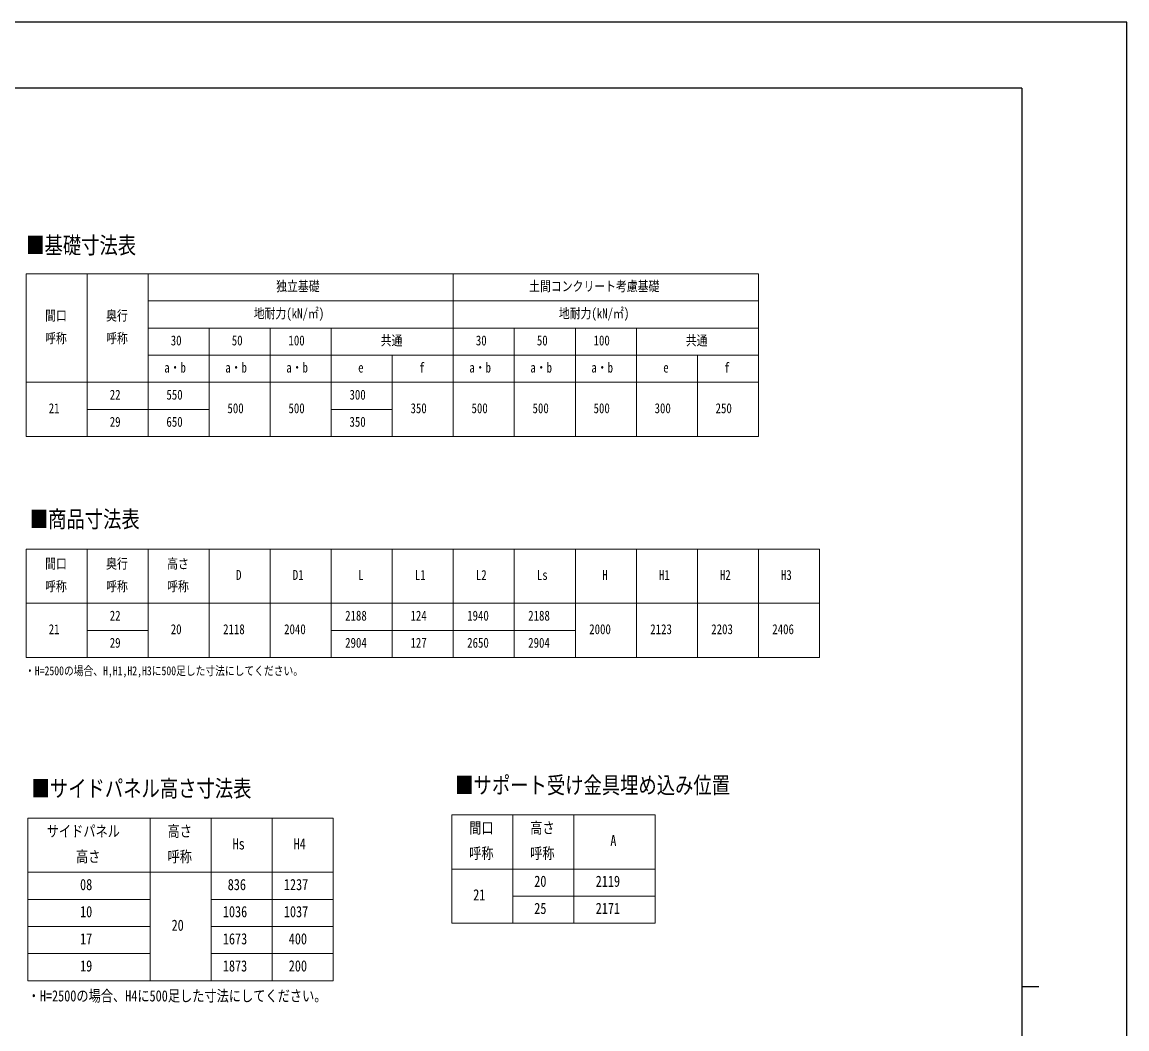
# Model space of a CAD drawing. Units: millimetres, scale not verified. Extents: x -10512 to 10512, y -7425 to 7425.
# Drawn here: x 2365 to 10512, y 0 to 7425 of the extents above; entities that cross this region are included whole.
import ezdxf
from ezdxf.enums import TextEntityAlignment as Align

# ---------------------------------------------------------------- set-up
doc = ezdxf.new("R2010")
doc.units = ezdxf.units.MM
doc.header["$LTSCALE"] = 30
doc.layers.add('0-1_TABLE1', color=7, linetype='Continuous', lineweight=18)
doc.layers.add('0-2_USER1', color=3, linetype='Continuous')
doc.layers.add('0-7_YKK_ZWAK', color=7, linetype='Continuous')
doc.styles.add('ＭＳ ゴシック', font='')
doc.styles.get('ＭＳ ゴシック').set_extended_font_data('MS Gothic')

msp = doc.modelspace()

# ---------------------------------------------------------------- linework, layer by layer
at = {"layer": '0-1_TABLE1'}
for p, q in [((2395, 5568.64), (7795, 5568.64)), ((2395, 5568.64), (2395, 4368.64)), ((2845, 5568.64), (2845, 4368.64)), ((3295, 5568.64), (3295, 4368.64)), ((5545, 5568.64), (5545, 4368.64)), ((3295, 5368.64), (7795, 5368.64)), ((3295, 5168.64), (7795, 5168.64)), ((3745, 5168.64), (3745, 4368.64)), ((4195, 5168.64), (4195, 4368.64)), ((4645, 5168.64), (4645, 4368.64)), ((5995, 5168.64), (5995, 4368.64)), ((6445, 5168.64), (6445, 4368.64)), ((6895, 5168.64), (6895, 4368.64)), ((3295, 4968.64), (7795, 4968.64)), ((5095, 4968.64), (5095, 4368.64)), ((7345, 4968.64), (7345, 4368.64)), ((2395, 4768.64), (7795, 4768.64)), ((2845, 4568.64), (3745, 4568.64)), ((4645, 4568.64), (5095, 4568.64)), ((2395, 3539.1), (8245, 3539.1)), ((2395, 3539.1), (2395, 2739.1)), ((2845, 3539.1), (2845, 2739.1)), ((3295, 3539.1), (3295, 2739.1)), ((3745, 3539.1), (3745, 2739.1)), ((4195, 3539.1), (4195, 2739.1)), ((4645, 3539.1), (4645, 2739.1)), ((5095, 3539.1), (5095, 2739.1)), ((5545, 3539.1), (5545, 2739.1)), ((5995, 3539.1), (5995, 2739.1)), ((6445, 3539.1), (6445, 2739.1)), ((6895, 3539.1), (6895, 2739.1)), ((7345, 3539.1), (7345, 2739.1)), ((7795, 3539.1), (7795, 2739.1)), ((8245, 3539.1), (8245, 2739.1)), ((2395, 3139.1), (8245, 3139.1)), ((2845, 2939.1), (3295, 2939.1)), ((4645, 2939.1), (6445, 2939.1)), ((2395, 2739.1), (8245, 2739.1)), ((2408.51, 1554.93), (4658.51, 1554.93)), ((2408.51, 1554.93), (2408.51, 354.93)), ((3308.51, 1554.93), (3308.51, 354.93)), ((3758.51, 1554.93), (3758.51, 354.93)), ((4208.51, 1554.93), (4208.51, 354.93)), ((4658.51, 1554.93), (4658.51, 354.93)), ((5532.97, 1579.22), (7032.97, 1579.22)), ((5532.97, 1579.22), (5532.97, 779.22)), ((5982.97, 1579.22), (5982.97, 779.22)), ((6432.97, 1579.22), (6432.97, 779.22)), ((7032.97, 1579.22), (7032.97, 779.22)), ((2408.51, 1154.93), (4658.51, 1154.93)), ((5532.97, 1179.22), (7032.97, 1179.22)), ((5982.97, 979.22), (7032.97, 979.22)), ((2408.51, 954.93), (3308.51, 954.93)), ((3758.51, 954.93), (4658.51, 954.93)), ((2408.51, 754.93), (3308.51, 754.93)), ((3758.51, 754.93), (4658.51, 754.93)), ((5532.97, 779.22), (7032.97, 779.22)), ((2408.51, 554.93), (3308.51, 554.93)), ((3758.51, 554.93), (4658.51, 554.93)), ((2408.51, 354.93), (4658.51, 354.93))]:
    msp.add_line(p, q, dxfattribs=at)
for points in [[(7795, 5568.64), (7795, 5168.64), (7795, 4368.64)], [(2395, 4368.64), (2845, 4368.64), (5545, 4368.64), (7795, 4368.64)]]:
    msp.add_lwpolyline(points, dxfattribs=at)
at = {"layer": '0-7_YKK_ZWAK'}
for p, q in [((9737.55, 6937.5), (-9762.45, 6937.5)), ((9737.55, 6937.5), (9737.55, -6312.5)), ((9737.55, 312.5), (9862.55, 312.5))]:
    msp.add_line(p, q, dxfattribs=at)
msp.add_lwpolyline([(-10512.5, -7425), (10512.5, -7425), (10512.5, 7425), (-10512.5, 7425)], close=True, dxfattribs=at)

# ---------------------------------------------------------------- texts
at = {"layer": '0-1_TABLE1', "style": 'ＭＳ ゴシック', "width": 0.8}
for s, height, p in [('独立基礎', 73.31, (4238.66, 5418.64)), ('土間コンクリート考慮基礎', 73.31, (6104.66, 5418.64)), ('間口', 73.31, (2534.66, 5201.98)), ('奥行', 73.31, (2984.66, 5201.98)), ('地耐力(kN/㎡)', 73.31, (4073.33, 5218.64)), ('地耐力(kN/㎡)', 73.31, (6323.33, 5218.64)), ('呼称', 73.31, (2534.66, 5035.31)), ('呼称', 73.31, (2984.66, 5035.31)), ('30', 73.31, (3461.33, 5018.64)), ('50', 73.31, (3911.33, 5018.64)), ('100', 73.31, (4329.33, 5018.64)), ('共通', 73.31, (5009.66, 5018.64)), ('30', 73.31, (5711.33, 5018.64)), ('50', 73.31, (6161.33, 5018.64)), ('100', 73.31, (6579.33, 5018.64)), ('共通', 73.31, (7259.66, 5018.64)), ('a・b', 73.31, (3413.33, 4818.64)), ('a・b', 73.31, (3863.33, 4818.64)), ('a・b', 73.31, (4313.33, 4818.64)), ('e', 73.31, (4843.33, 4818.64)), ('f', 73.31, (5293.33, 4818.64)), ('a・b', 73.31, (5663.33, 4818.64)), ('a・b', 73.31, (6113.33, 4818.64)), ('a・b', 73.31, (6563.33, 4818.64)), ('e', 73.31, (7093.33, 4818.64)), ('f', 73.31, (7543.33, 4818.64)), ('22', 73.31, (3011.33, 4618.64)), ('550', 73.31, (3429.33, 4618.64)), ('300', 73.31, (4779.33, 4618.64)), ('21', 73.31, (2561.33, 4518.64)), ('500', 73.31, (3879.33, 4518.64)), ('500', 73.31, (4329.33, 4518.64)), ('350', 73.31, (5229.33, 4518.64)), ('500', 73.31, (5679.33, 4518.64)), ('500', 73.31, (6129.33, 4518.64)), ('500', 73.31, (6579.33, 4518.64)), ('300', 73.31, (7029.33, 4518.64)), ('250', 73.31, (7479.33, 4518.64)), ('29', 73.31, (3011.33, 4418.64)), ('650', 73.31, (3429.33, 4418.64)), ('350', 73.31, (4779.33, 4418.64)), ('間口', 73.31, (2534.66, 3372.43)), ('奥行', 73.31, (2984.66, 3372.43)), ('高さ', 73.31, (3434.66, 3372.43)), ('D', 73.31, (3943.33, 3289.1)), ('D1', 73.31, (4361.33, 3289.1)), ('L', 73.31, (4843.33, 3289.1)), ('L1', 73.31, (5261.33, 3289.1)), ('L2', 73.31, (5711.33, 3289.1)), ('Ls', 73.31, (6161.33, 3289.1)), ('H', 73.31, (6643.33, 3289.1)), ('H1', 73.31, (7061.33, 3289.1)), ('H2', 73.31, (7511.33, 3289.1)), ('H3', 73.31, (7961.33, 3289.1)), ('呼称', 73.31, (2534.66, 3205.77)), ('呼称', 73.31, (2984.66, 3205.77)), ('呼称', 73.31, (3434.66, 3205.77)), ('22', 73.31, (3011.33, 2989.1)), ('2188', 73.31, (4747.33, 2989.1)), ('124', 73.31, (5229.33, 2989.1)), ('1940', 73.31, (5647.33, 2989.1)), ('2188', 73.31, (6097.33, 2989.1)), ('21', 73.31, (2561.33, 2889.1)), ('20', 73.31, (3461.33, 2889.1)), ('2118', 73.31, (3847.33, 2889.1)), ('2040', 73.31, (4297.33, 2889.1)), ('2000', 73.31, (6547.33, 2889.1)), ('2123', 73.31, (6997.33, 2889.1)), ('2203', 73.31, (7447.33, 2889.1)), ('2406', 73.31, (7897.33, 2889.1)), ('29', 73.31, (3011.33, 2789.1)), ('2904', 73.31, (4747.33, 2789.1)), ('127', 73.31, (5229.33, 2789.1)), ('2650', 73.31, (5647.33, 2789.1)), ('2904', 73.31, (6097.33, 2789.1)), ('サイドパネル', 82.48, (2546.51, 1392.43)), ('高さ', 82.48, (3437.51, 1392.43)), ('間口', 82.48, (5661.97, 1416.72)), ('高さ', 82.48, (6111.97, 1416.72)), ('Hs', 82.48, (3917.51, 1298.68)), ('H4', 82.48, (4367.51, 1298.68)), ('A', 82.48, (6702.97, 1322.97)), ('高さ', 82.48, (2762.51, 1204.93)), ('呼称', 82.48, (3437.51, 1204.93)), ('呼称', 82.48, (5661.97, 1229.22)), ('呼称', 82.48, (6111.97, 1229.22)), ('08', 82.48, (2792.51, 998.68)), ('836', 82.48, (3881.51, 998.68)), ('1237', 82.48, (4295.51, 998.68)), ('20', 82.48, (6141.97, 1022.97)), ('2119', 82.48, (6594.97, 1022.97)), ('21', 82.48, (5691.97, 922.97)), ('10', 82.48, (2792.51, 798.68)), ('1036', 82.48, (3845.51, 798.68)), ('1037', 82.48, (4295.51, 798.68)), ('25', 82.48, (6141.97, 822.97)), ('2171', 82.48, (6594.97, 822.97)), ('20', 82.48, (3467.51, 698.68)), ('17', 82.48, (2792.51, 598.68)), ('1673', 82.48, (3845.51, 598.68)), ('400', 82.48, (4331.51, 598.68)), ('19', 82.48, (2792.51, 398.68)), ('1873', 82.48, (3845.51, 398.68)), ('200', 82.48, (4331.51, 398.68))]:
    msp.add_text(s, height=height, dxfattribs=at).set_placement(p, align=Align.BOTTOM_LEFT)
at = {"layer": '0-2_USER1', "style": 'ＭＳ ゴシック', "width": 0.8}
for s, height, p in [('■基礎寸法表', 123.8, (2395.18, 5679.91)), ('■商品寸法表', 123.8, (2421.76, 3660.54)), ('・H=2500の場合、H,H1,H2,H3に500足した寸法にしてください。', 65.98, (2386.46, 2588.47)), ('■サポート受け金具埋め込み位置', 123.8, (5559.52, 1698.62)), ('■サイドパネル高さ寸法表', 123.8, (2435.05, 1674.33)), ('・H=2500の場合、H4に500足した寸法にしてください。', 82.48, (2405.96, 177.71))]:
    msp.add_text(s, height=height, dxfattribs=at).set_placement(p, align=Align.BOTTOM_LEFT)

doc.saveas('drawing.dxf')
